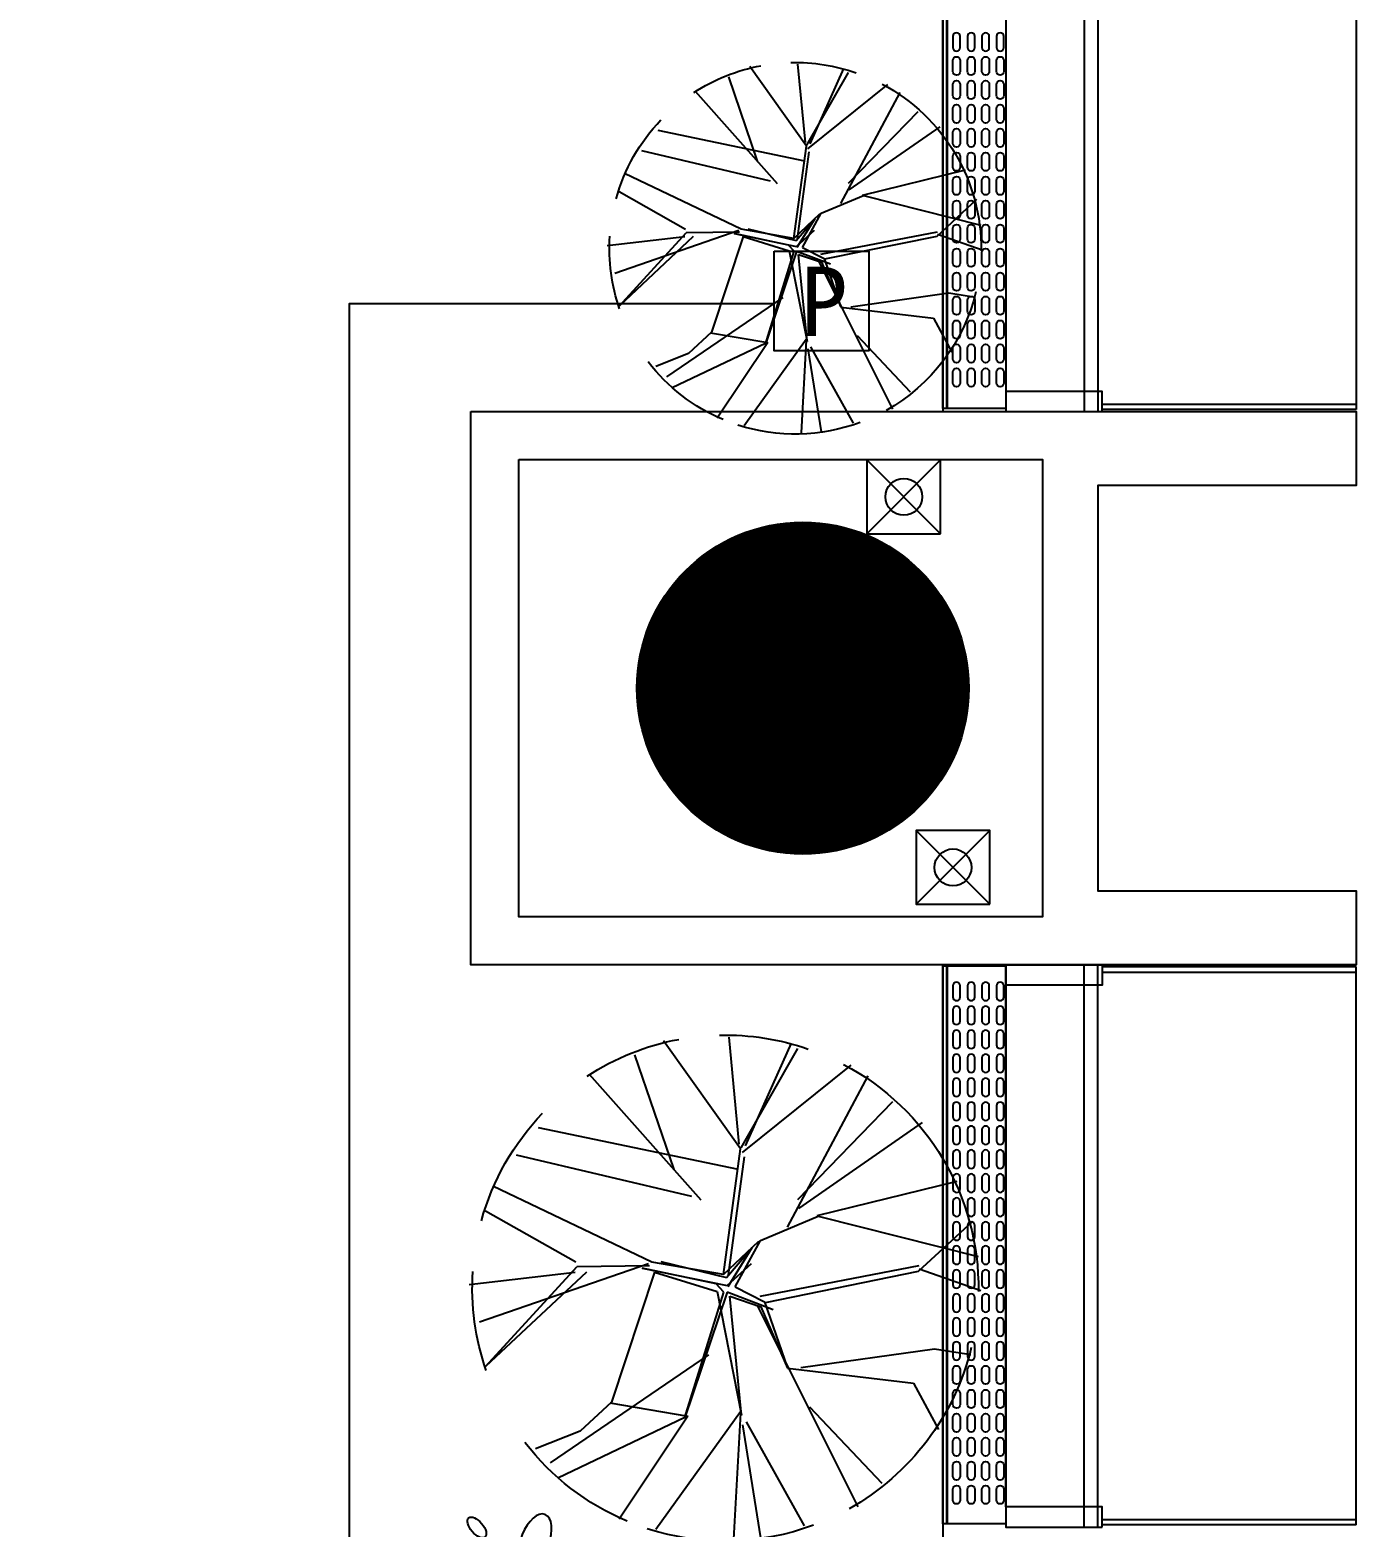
# Model space of a CAD drawing. Extents: x -284868 to 304789, y -137694 to 137894.
# Drawn here: x 92275 to 95870, y -31518 to -27458 of the extents above; entities that cross this region are included whole.
import ezdxf

# ---------------------------------------------------------------- set-up
doc = ezdxf.new("R2010")
doc.units = 0
doc.layers.get('0').update_dxf_attribs({"linetype": 'CONTINUOUS'})
for name, color, linetype in [('0-建筑外轮廓', 8, 'CONTINUOUS'), ('0-建筑柱体', 251, 'CONTINUOUS'), ('0-消防栓(给排水)', 9, 'CONTINUOUS'), ('0-窗', 11, 'CONTINUOUS'), ('EM-插座', 240, 'CONTINUOUS'), ('F-地漏', 8, 'CONTINUOUS'), ('P-平面植物', 251, 'CONTINUOUS'), ('WIRE-照明', 130, 'CONTINUOUS')]:
    doc.layers.add(name, color=color, linetype=linetype)
doc.styles.add('宋体', font='')
doc.styles.get('宋体').set_extended_font_data('SimSun')

# ---------------------------------------------------------------- blocks, each defined once
blk = doc.blocks.new('_YZH')
at = {"const_width": 0.5}
blk.add_lwpolyline([(-0.25, 0, 1), (0.25, 0, 1)], format="xyb", close=True, dxfattribs=at)
at = {"color": 4}
blk.add_circle((0, 0), 0.5, dxfattribs=at)
blk = doc.blocks.new('sgASGHHHH')
at = {"xscale": 900, "yscale": 900, "zscale": 900}
blk.add_blockref('_YZH', (-83445.8, -931674), dxfattribs=at)
blk = doc.blocks.new('A$C3B8026B3')
for p, q in [((38450.5, 8945), (38450.5, 7005)), ((38450.5, 3980), (38450.5, 5395))]:
    blk.add_line(p, q)
for points in [[(38662.5, 9000), (38662.5, 6950)], [(38700, 9000), (38700, 6950)], [(39400, 8994), (39400, 6956)], [(38662.5, 3925), (38662.5, 5450)], [(38700, 3925), (38700, 5450)], [(39400, 3931), (39400, 5444)]]:
    blk.add_lwpolyline(points)
for points in [[(38712, 6950), (38712, 7005), (38450.5, 7005), (38450.5, 6950)], [(38712, 5450), (38712, 5395), (38450.5, 5395), (38450.5, 5450)], [(38712, 3925), (38712, 3980), (38450.5, 3980), (38450.5, 3925)]]:
    blk.add_lwpolyline(points, close=True)
at = {"elevation": 0}
for points in [[(39400, 6956), (38712, 6956), (38712, 6970.5), (39400, 6970.5)], [(39400, 5444), (38712, 5444), (38712, 5429.5), (39400, 5429.5)], [(39400, 3931), (38712, 3931), (38712, 3945.5), (39400, 3945.5)]]:
    blk.add_lwpolyline(points, dxfattribs=at)
blk = doc.blocks.new('A$C770634BF')
at = {"layer": '0-建筑外轮廓', "color": 42}
blk.add_lwpolyline([(35350, -45950), (37750, -45950), (37750, -46150), (37050, -46150), (37050, -47250), (37750, -47250), (37750, -47450), (35350, -47450)], close=True, dxfattribs=at)
at = {"layer": '0-建筑外轮廓', "color": 251}
blk.add_lwpolyline([(35480, -46080), (36900, -46080), (36900, -47320), (35480, -47320)], close=True, dxfattribs=at)
blk = doc.blocks.new('A$C678165FB')
for p, q in [((540.4, 5306, 0), (540.4, 7344)), ((542.5, 5306, 0), (542.5, 7344)), ((540.4, 2281, 0), (540.4, 3794)), ((542.5, 2281, 0), (542.5, 3794))]:
    blk.add_line(p, q)
for points in [[(530.5, 5300), (530.5, 17800)], [(-10300, -530.5), (530.5, -530.5), (530.5, 3800)]]:
    blk.add_lwpolyline(points)
for points in [[(530, 5306), (530, 7344), (700.5, 7344), (700.5, 5306)], [(530, 2281), (530, 3794), (700.5, 3794), (700.5, 2281)]]:
    blk.add_lwpolyline(points, close=True)
for points in [[(556.9, 6315), (556.9, 6285, 1), (576.9, 6285), (576.9, 6315, 0.999999)], [(596.2, 6315), (596.2, 6285, 1), (616.2, 6285), (616.2, 6315, 0.999999)], [(635.6, 6315), (635.6, 6285, 1), (655.6, 6285), (655.6, 6315, 0.999999)], [(675, 6315), (675, 6285, 1), (695, 6285), (695, 6315, 0.999999)], [(556.9, 6220), (556.9, 6250, -1), (576.9, 6250), (576.9, 6220, -0.999999)], [(596.2, 6220), (596.2, 6250, -1), (616.2, 6250), (616.2, 6220, -0.999999)], [(635.6, 6220), (635.6, 6250, -1), (655.6, 6250), (655.6, 6220, -0.999999)], [(675, 6220), (675, 6250, -1), (695, 6250), (695, 6220, -0.999999)], [(556.9, 6155), (556.9, 6185, -1), (576.9, 6185), (576.9, 6155, -0.999999)], [(596.2, 6155), (596.2, 6185, -1), (616.2, 6185), (616.2, 6155, -0.999999)], [(635.6, 6155), (635.6, 6185, -1), (655.6, 6185), (655.6, 6155, -0.999999)], [(675, 6155), (675, 6185, -1), (695, 6185), (695, 6155, -0.999999)], [(556.9, 6090), (556.9, 6120, -1), (576.9, 6120), (576.9, 6090, -0.999999)], [(596.2, 6090), (596.2, 6120, -1), (616.2, 6120), (616.2, 6090, -0.999999)], [(635.6, 6090), (635.6, 6120, -1), (655.6, 6120), (655.6, 6090, -0.999999)], [(675, 6090), (675, 6120, -1), (695, 6120), (695, 6090, -0.999999)], [(556.9, 6025), (556.9, 6055, -1), (576.9, 6055), (576.9, 6025, -0.999999)], [(596.2, 6025), (596.2, 6055, -1), (616.2, 6055), (616.2, 6025, -0.999999)], [(635.6, 6025), (635.6, 6055, -1), (655.6, 6055), (655.6, 6025, -0.999999)], [(675, 6025), (675, 6055, -1), (695, 6055), (695, 6025, -0.999999)], [(556.9, 5960), (556.9, 5990, -1), (576.9, 5990), (576.9, 5960, -0.999999)], [(596.2, 5960), (596.2, 5990, -1), (616.2, 5990), (616.2, 5960, -0.999999)], [(635.6, 5960), (635.6, 5990, -1), (655.6, 5990), (655.6, 5960, -0.999999)], [(675, 5960), (675, 5990, -1), (695, 5990), (695, 5960, -0.999999)], [(556.9, 5895), (556.9, 5925, -1), (576.9, 5925), (576.9, 5895, -0.999999)], [(596.2, 5895), (596.2, 5925, -1), (616.2, 5925), (616.2, 5895, -0.999999)], [(635.6, 5895), (635.6, 5925, -1), (655.6, 5925), (655.6, 5895, -0.999999)], [(675, 5895), (675, 5925, -1), (695, 5925), (695, 5895, -0.999999)], [(556.9, 5830), (556.9, 5860, -1), (576.9, 5860), (576.9, 5830, -0.999999)], [(596.2, 5830), (596.2, 5860, -1), (616.2, 5860), (616.2, 5830, -0.999999)], [(635.6, 5830), (635.6, 5860, -1), (655.6, 5860), (655.6, 5830, -0.999999)], [(675, 5830), (675, 5860, -1), (695, 5860), (695, 5830, -0.999999)], [(556.9, 5765), (556.9, 5795, -1), (576.9, 5795), (576.9, 5765, -0.999999)], [(596.2, 5765), (596.2, 5795, -1), (616.2, 5795), (616.2, 5765, -0.999999)], [(635.6, 5765), (635.6, 5795, -1), (655.6, 5795), (655.6, 5765, -0.999999)], [(675, 5765), (675, 5795, -1), (695, 5795), (695, 5765, -0.999999)], [(556.9, 5700), (556.9, 5730, -1), (576.9, 5730), (576.9, 5700, -0.999999)], [(596.2, 5700), (596.2, 5730, -1), (616.2, 5730), (616.2, 5700, -0.999999)], [(635.6, 5700), (635.6, 5730, -1), (655.6, 5730), (655.6, 5700, -0.999999)], [(675, 5700), (675, 5730, -1), (695, 5730), (695, 5700, -0.999999)], [(556.9, 5635), (556.9, 5665, -1), (576.9, 5665), (576.9, 5635, -0.999999)], [(596.2, 5635), (596.2, 5665, -1), (616.2, 5665), (616.2, 5635, -0.999999)], [(635.6, 5635), (635.6, 5665, -1), (655.6, 5665), (655.6, 5635, -0.999999)], [(675, 5635), (675, 5665, -1), (695, 5665), (695, 5635, -0.999999)], [(556.9, 5570), (556.9, 5600, -1), (576.9, 5600), (576.9, 5570, -0.999999)], [(596.2, 5570), (596.2, 5600, -1), (616.2, 5600), (616.2, 5570, -0.999999)], [(635.6, 5570), (635.6, 5600, -1), (655.6, 5600), (655.6, 5570, -0.999999)], [(675, 5570), (675, 5600, -1), (695, 5600), (695, 5570, -0.999999)], [(556.9, 5505), (556.9, 5535, -1), (576.9, 5535), (576.9, 5505, -0.999999)], [(596.2, 5505), (596.2, 5535, -1), (616.2, 5535), (616.2, 5505, -0.999999)], [(635.6, 5505), (635.6, 5535, -1), (655.6, 5535), (655.6, 5505, -0.999999)], [(675, 5505), (675, 5535, -1), (695, 5535), (695, 5505, -0.999999)], [(556.9, 5440), (556.9, 5470, -1), (576.9, 5470), (576.9, 5440, -0.999999)], [(596.2, 5440), (596.2, 5470, -1), (616.2, 5470), (616.2, 5440, -0.999999)], [(635.6, 5440), (635.6, 5470, -1), (655.6, 5470), (655.6, 5440, -0.999999)], [(675, 5440), (675, 5470, -1), (695, 5470), (695, 5440, -0.999999)], [(556.9, 5375), (556.9, 5405, -1), (576.9, 5405), (576.9, 5375, -0.999999)], [(596.2, 5375), (596.2, 5405, -1), (616.2, 5405), (616.2, 5375, -0.999999)], [(635.6, 5375), (635.6, 5405, -1), (655.6, 5405), (655.6, 5375, -0.999999)], [(675, 5375), (675, 5405, -1), (695, 5405), (695, 5375, -0.999999)], [(556.9, 3740), (556.9, 3710, 1), (576.9, 3710), (576.9, 3740, 0.999999)], [(596.3, 3740), (596.3, 3710, 1), (616.3, 3710), (616.3, 3740, 0.999999)], [(635.6, 3740), (635.6, 3710, 1), (655.6, 3710), (655.6, 3740, 0.999999)], [(675, 3740), (675, 3710, 1), (695, 3710), (695, 3740, 0.999999)], [(556.9, 3675), (556.9, 3645, 1), (576.9, 3645), (576.9, 3675, 0.999999)], [(596.3, 3675), (596.3, 3645, 1), (616.3, 3645), (616.3, 3675, 0.999999)], [(635.6, 3675), (635.6, 3645, 1), (655.6, 3645), (655.6, 3675, 0.999999)], [(675, 3675), (675, 3645, 1), (695, 3645), (695, 3675, 0.999999)], [(556.9, 3610), (556.9, 3580, 1), (576.9, 3580), (576.9, 3610, 0.999999)], [(596.3, 3610), (596.3, 3580, 1), (616.3, 3580), (616.3, 3610, 0.999999)], [(635.6, 3610), (635.6, 3580, 1), (655.6, 3580), (655.6, 3610, 0.999999)], [(675, 3610), (675, 3580, 1), (695, 3580), (695, 3610, 0.999999)], [(556.9, 3545), (556.9, 3515, 1), (576.9, 3515), (576.9, 3545, 0.999999)], [(596.3, 3545), (596.3, 3515, 1), (616.3, 3515), (616.3, 3545, 0.999999)], [(635.6, 3545), (635.6, 3515, 1), (655.6, 3515), (655.6, 3545, 0.999999)], [(675, 3545), (675, 3515, 1), (695, 3515), (695, 3545, 0.999999)], [(556.9, 3480), (556.9, 3450, 1), (576.9, 3450), (576.9, 3480, 0.999999)], [(596.3, 3480), (596.3, 3450, 1), (616.3, 3450), (616.3, 3480, 0.999999)], [(635.6, 3480), (635.6, 3450, 1), (655.6, 3450), (655.6, 3480, 0.999999)], [(675, 3480), (675, 3450, 1), (695, 3450), (695, 3480, 0.999999)], [(556.9, 3415), (556.9, 3385, 1), (576.9, 3385), (576.9, 3415, 0.999999)], [(596.3, 3415), (596.3, 3385, 1), (616.3, 3385), (616.3, 3415, 0.999999)], [(635.6, 3415), (635.6, 3385, 1), (655.6, 3385), (655.6, 3415, 0.999999)], [(675, 3415), (675, 3385, 1), (695, 3385), (695, 3415, 0.999999)], [(556.9, 3350), (556.9, 3320, 1), (576.9, 3320), (576.9, 3350, 0.999999)], [(596.3, 3350), (596.3, 3320, 1), (616.3, 3320), (616.3, 3350, 0.999999)], [(635.6, 3350), (635.6, 3320, 1), (655.6, 3320), (655.6, 3350, 0.999999)], [(675, 3350), (675, 3320, 1), (695, 3320), (695, 3350, 0.999999)], [(556.9, 3285), (556.9, 3255, 1), (576.9, 3255), (576.9, 3285, 0.999999)], [(596.3, 3285), (596.3, 3255, 1), (616.3, 3255), (616.3, 3285, 0.999999)], [(635.6, 3285), (635.6, 3255, 1), (655.6, 3255), (655.6, 3285, 0.999999)], [(675, 3285), (675, 3255, 1), (695, 3255), (695, 3285, 0.999999)], [(556.9, 3220), (556.9, 3190, 1), (576.9, 3190), (576.9, 3220, 0.999999)], [(596.3, 3220), (596.3, 3190, 1), (616.3, 3190), (616.3, 3220, 0.999999)], [(635.6, 3220), (635.6, 3190, 1), (655.6, 3190), (655.6, 3220, 0.999999)], [(675, 3220), (675, 3190, 1), (695, 3190), (695, 3220, 0.999999)], [(556.9, 3155), (556.9, 3125, 1), (576.9, 3125), (576.9, 3155, 0.999999)], [(596.3, 3155), (596.3, 3125, 1), (616.3, 3125), (616.3, 3155, 0.999999)], [(635.6, 3155), (635.6, 3125, 1), (655.6, 3125), (655.6, 3155, 0.999999)], [(675, 3155), (675, 3125, 1), (695, 3125), (695, 3155, 0.999999)], [(556.9, 3090), (556.9, 3060, 1), (576.9, 3060), (576.9, 3090, 0.999999)], [(596.3, 3090), (596.3, 3060, 1), (616.3, 3060), (616.3, 3090, 0.999999)], [(635.6, 3090), (635.6, 3060, 1), (655.6, 3060), (655.6, 3090, 0.999999)], [(675, 3090), (675, 3060, 1), (695, 3060), (695, 3090, 0.999999)], [(556.9, 3025), (556.9, 2995, 1), (576.9, 2995), (576.9, 3025, 0.999999)], [(596.3, 3025), (596.3, 2995, 1), (616.3, 2995), (616.3, 3025, 0.999999)], [(635.6, 3025), (635.6, 2995, 1), (655.6, 2995), (655.6, 3025, 0.999999)], [(675, 3025), (675, 2995, 1), (695, 2995), (695, 3025, 0.999999)], [(556.9, 2960), (556.9, 2930, 1), (576.9, 2930), (576.9, 2960, 0.999999)], [(596.3, 2960), (596.3, 2930, 1), (616.3, 2930), (616.3, 2960, 0.999999)], [(635.6, 2960), (635.6, 2930, 1), (655.6, 2930), (655.6, 2960, 0.999999)], [(675, 2960), (675, 2930, 1), (695, 2930), (695, 2960, 0.999999)], [(556.9, 2895), (556.9, 2865, 1), (576.9, 2865), (576.9, 2895, 0.999999)], [(596.3, 2895), (596.3, 2865, 1), (616.3, 2865), (616.3, 2895, 0.999999)], [(635.6, 2895), (635.6, 2865, 1), (655.6, 2865), (655.6, 2895, 0.999999)], [(675, 2895), (675, 2865, 1), (695, 2865), (695, 2895, 0.999999)], [(556.9, 2830), (556.9, 2800, 1), (576.9, 2800), (576.9, 2830, 0.999999)], [(596.3, 2830), (596.3, 2800, 1), (616.3, 2800), (616.3, 2830, 0.999999)], [(635.6, 2830), (635.6, 2800, 1), (655.6, 2800), (655.6, 2830, 0.999999)], [(675, 2830), (675, 2800, 1), (695, 2800), (695, 2830, 0.999999)], [(556.9, 2765), (556.9, 2735, 1), (576.9, 2735), (576.9, 2765, 0.999999)], [(596.3, 2765), (596.3, 2735, 1), (616.3, 2735), (616.3, 2765, 0.999999)], [(635.6, 2765), (635.6, 2735, 1), (655.6, 2735), (655.6, 2765, 0.999999)], [(675, 2765), (675, 2735, 1), (695, 2735), (695, 2765, 0.999999)], [(556.9, 2670), (556.9, 2700, -1), (576.9, 2700), (576.9, 2670, -0.999999)], [(596.3, 2670), (596.3, 2700, -1), (616.3, 2700), (616.3, 2670, -0.999999)], [(635.6, 2670), (635.6, 2700, -1), (655.6, 2700), (655.6, 2670, -0.999999)], [(675, 2670), (675, 2700, -1), (695, 2700), (695, 2670, -0.999999)], [(556.9, 2605), (556.9, 2635, -1), (576.9, 2635), (576.9, 2605, -0.999999)], [(596.3, 2605), (596.3, 2635, -1), (616.3, 2635), (616.3, 2605, -0.999999)], [(635.6, 2605), (635.6, 2635, -1), (655.6, 2635), (655.6, 2605, -0.999999)], [(675, 2605), (675, 2635, -1), (695, 2635), (695, 2605, -0.999999)], [(556.9, 2540), (556.9, 2570, -1), (576.9, 2570), (576.9, 2540, -0.999999)], [(596.3, 2540), (596.3, 2570, -1), (616.3, 2570), (616.3, 2540, -0.999999)], [(635.6, 2540), (635.6, 2570, -1), (655.6, 2570), (655.6, 2540, -0.999999)], [(675, 2540), (675, 2570, -1), (695, 2570), (695, 2540, -0.999999)], [(556.9, 2475), (556.9, 2505, -1), (576.9, 2505), (576.9, 2475, -0.999999)], [(596.3, 2475), (596.3, 2505, -1), (616.3, 2505), (616.3, 2475, -0.999999)], [(635.6, 2475), (635.6, 2505, -1), (655.6, 2505), (655.6, 2475, -0.999999)], [(675, 2475), (675, 2505, -1), (695, 2505), (695, 2475, -0.999999)], [(556.9, 2410), (556.9, 2440, -1), (576.9, 2440), (576.9, 2410, -0.999999)], [(596.3, 2410), (596.3, 2440, -1), (616.3, 2440), (616.3, 2410, -0.999999)], [(635.6, 2410), (635.6, 2440, -1), (655.6, 2440), (655.6, 2410, -0.999999)], [(675, 2410), (675, 2440, -1), (695, 2440), (695, 2410, -0.999999)], [(556.9, 2345), (556.9, 2375, -1), (576.9, 2375), (576.9, 2345, -0.999999)], [(596.3, 2345), (596.3, 2375, -1), (616.3, 2375), (616.3, 2345, -0.999999)], [(635.6, 2345), (635.6, 2375, -1), (655.6, 2375), (655.6, 2345, -0.999999)], [(675, 2345), (675, 2375, -1), (695, 2375), (695, 2345, -0.999999)]]:
    blk.add_lwpolyline(points, format="xyb", close=True)
blk = doc.blocks.new('A$C10332E08')
for p, q in [((250, 0), (0, 250)), ((250, 250), (0, 0))]:
    blk.add_line(p, q)
blk.add_lwpolyline([(0, 250), (250, 250), (250, 0), (0, 0)], close=True)
blk = doc.blocks.new('A$C2AC726D9')
for centre in [(36523.7, -46183.6), (36657.1, -47188.6)]:
    blk.add_circle(centre, 50)
at = {"xscale": -0.8, "yscale": 0.8, "zscale": 0.8, "rotation": 270}
for p in [(36423.7, -46283.6), (36557.1, -47288.6)]:
    blk.add_blockref('A$C10332E08', p, dxfattribs=at)
blk = doc.blocks.new('yld.studio@foxmail.com-15')
at = {"color": 251}
blk.add_circle((67569.1, -97904.1), 44.8, dxfattribs=at)
for centre, start, end in [((67613.8, -97926.4), 76.8896, 138.1177), ((67693.5, -98017.5), 61.0105, 122.2385), ((67613.8, -97926.4), 348.5882, 46.5714), ((67693.5, -98017.5), 133.1644, 165.3241), ((67613.8, -97926.4), 149.0435, 181.2033), ((67693.5, -98017.5), 332.7091, 30.6923), ((67693.5, -98017.5), 165.3241, 242.6562), ((67613.8, -97926.4), 270.5201, 325.0744), ((67613.8, -97926.4), 226.0477, 258.5353), ((67693.5, -98017.5), 254.641, 309.1952)]:
    blk.add_arc(centre, 760, start, end, dxfattribs=at)
for centre, major_axis, ratio in [((67663.4, -96943), (19.4, -49.7), 0.514982), ((67254.3, -97031.6), (-11.3, -52.2), 0.514982), ((67673.2, -97023.9), (19.4, -49.7), 0.514982), ((67736.9, -97076.8), (-11.9, -54.9), 0.414379), ((67217.7, -97104.4), (-11.3, -52.2), 0.514982), ((67477, -97060.3), (25.5, 15.6), 0.489709), ((67811.8, -97097.3), (20.7, -49.3), 0.38159), ((67672.1, -97099.4), (-10.1, -28.2), 0.489709), ((67829.2, -97112.1), (-6.6, -47.9), 0.283409), ((67658.2, -97188.3), (19.4, -49.7), 0.514982), ((67964, -97190.2), (-11.9, -54.9), 0.414379), ((67309.9, -97181.8), (25.5, 15.6), 0.489709), ((67788.2, -97223.4), (61.1, 54.6), 0.200035), ((67114.4, -97233.1), (-11.3, -52.2), 0.514982), ((67292.6, -97242.3), (-10.1, -52.5), 0.38159), ((67505.1, -97221), (-10.1, -28.2), 0.489709), ((68056.3, -97225.4), (-6.6, -47.9), 0.283409), ((68305.4, -97282.5), (29.4, -5.6), 0.489709), ((67203.3, -97334.2), (81.1, 11.7), 0.200035), ((67705.7, -97350.7), (29.4, -5.6), 0.489709), ((67947.6, -97445.4), (60.3, -55.5), 0.200035), ((67261.4, -97445.4), (58.6, -34.7), 0.200035), ((67159.8, -97512.1), (-34.6, -58.6), 0.200035), ((67015.8, -97495.7), (-1.6, -18.4), 0.42873), ((66747.1, -97684.1), (58.6, -34.7), 0.200035), ((66913.5, -97719.2), (36.8, -3.3), 0.42873), ((66905.5, -97776.9), (11.5, -27.6), 0.489709), ((66938.4, -97771.9), (24.3, 27.9), 0.42873), ((67949.6, -97956.2), (-1.6, -18.4), 0.42873), ((68166.5, -97955.7), (36.8, -3.3), 0.42873), ((67910, -98008.5), (-1.3, -14.7), 0.42873), ((68191.5, -98008.5), (24.3, 27.9), 0.42873), ((68120.5, -98047.2), (28.4, 23.7), 0.42873), ((68024.2, -98058.1), (34.2, -14.2), 0.42873), ((68477, -98092.3), (1.2, -22.2), 0.42873), ((68117.3, -98134.9), (18.4, -1.6), 0.42873), ((68333.6, -98138.1), (29.4, -5.6), 0.489709), ((68169.5, -98174.6), (14.7, -1.3), 0.42873), ((66971.4, -98207), (1.2, -22.2), 0.42873), ((68511.2, -98223.3), (11.5, -27.6), 0.489709), ((67005.6, -98338), (11.5, -27.6), 0.489709), ((68259, -98339.9), (22.6, -19.6), 0.489709), ((67011.1, -98356.1), (-10.1, -28.2), 0.489709), ((67332.3, -98569.6), (1.2, -22.2), 0.42873), ((67092.3, -98640.9), (60.3, -55.5), 0.200035), ((67635.7, -98626.5), (29.4, -5.6), 0.489709), ((67366.5, -98700.6), (11.5, -27.6), 0.489709), ((67465.8, -98681.4), (29.4, -5.6), 0.489709), ((67375.5, -98793.4), (-11.9, -54.9), 0.414379), ((68060.6, -98772.1), (26.3, -4.6), 0.42873), ((67467.8, -98828.7), (-6.6, -47.9), 0.283409), ((67561.1, -98828.3), (22.6, -19.6), 0.489709)]:
    blk.add_ellipse(centre, major_axis=major_axis, ratio=ratio, start_param=3.141593, end_param=9.424778, dxfattribs=at)
at = {"color": 251, "extrusion": (0, 0, -1)}
for centre, major_axis, ratio in [((67778.4, -96919), (16.2, 18.9), 0.489709), ((67628.5, -96969.7), (-16.1, -22.2), 0.514982), ((67613.2, -97008.6), (-16.1, -22.2), 0.514982), ((67761.8, -96987), (14.5, -20.2), 0.489709), ((67525.9, -97012.8), (18.3, 0.3), 0.42873), ((67571.9, -97013.2), (13.7, 0.2), 0.42873), ((67866.7, -97046.5), (11.1, -9.8), 0.42873), ((67931.5, -97057), (13.9, -12.2), 0.42873), ((67386.2, -97062.4), (1.02, -9.08), 0.42873), ((67547.9, -97083.7), (15.2, 1.9), 0.489709), ((67411.5, -97094.1), (1.3, -11.3), 0.42873), ((67512.1, -97107.8), (-1.7, -15.2), 0.489709), ((68052.3, -97108.4), (13.9, -12.2), 0.42873), ((67445.3, -97167.8), (1.3, -11.3), 0.42873), ((67553.9, -97296.7), (23.5, 14.1), 0.38159), ((68303.9, -97299.1), (23.5, 14.1), 0.38159), ((67525.2, -97355.9), (8.6, -41.1), 0.200035), ((68275.2, -97358.3), (8.6, -41.1), 0.200035), ((67589.5, -97381), (23.2, 14.6), 0.514982), ((68323.5, -97375.8), (15.2, 1.9), 0.489709), ((68339.5, -97383.4), (23.2, 14.6), 0.514982), ((66869.4, -97420.7), (23.5, 14.1), 0.38159), ((67778, -97438.9), (56, -38.7), 0.200035), ((68187.1, -97386.2), (1.3, -11.3), 0.42873), ((68287.7, -97400), (-1.7, -15.2), 0.489709), ((68220.9, -97459.9), (1.3, -11.3), 0.42873), ((67684.4, -97506.4), (1.02, -9.08), 0.42873), ((67846.1, -97527.6), (15.2, 1.9), 0.489709), ((68310.6, -97535.1), (-16.1, -22.2), 0.514982), ((67709.7, -97538.1), (1.3, -11.3), 0.42873), ((67810.3, -97551.8), (-1.7, -15.2), 0.489709), ((68266.5, -97543.2), (23.5, 14.1), 0.38159), ((68295.2, -97573.9), (-16.1, -22.2), 0.514982), ((68237.9, -97602.3), (8.6, -41.1), 0.200035), ((68254, -97578.6), (13.7, 0.2), 0.42873), ((67743.5, -97611.8), (1.3, -11.3), 0.42873), ((68302.2, -97627.4), (23.2, 14.6), 0.514982), ((66860.8, -97695.4), (-16.1, -22.2), 0.514982), ((68483.4, -97658.1), (1.02, -9.08), 0.42873), ((66819.6, -97700.1), (13.7, 0.2), 0.42873), ((67303.1, -97776.1), (-15, -19.8), 0.489709), ((68273.2, -97779.1), (-16.1, -22.2), 0.514982), ((67524.9, -97821.9), (33.3, -24.2), 0.336016), ((68216.7, -97822.6), (13.7, 0.2), 0.42873), ((68257.9, -97817.9), (-16.1, -22.2), 0.514982), ((67525.5, -97872.5), (2.8, -34.2), 0.336016), ((68539.8, -97877), (63.3, 25.1), 0.200035), ((68359.6, -97958.9), (-0.6, -68.1), 0.200035), ((68440.1, -97942.8), (11.1, -8), 0.42873), ((67165.7, -98108.1), (23.5, 14.1), 0.38159), ((68243.4, -98112.8), (11.6, -10), 0.489709), ((68387.5, -98114.8), (29.6, 0.5), 0.42873), ((67137, -98167.3), (8.6, -41.1), 0.200035), ((68302.8, -98149.7), (34.8, -25.2), 0.368424), ((68054.1, -98193.3), (63.3, 25.1), 0.200035), ((68338.4, -98173.8), (15.2, 1.9), 0.489709), ((67201.3, -98192.4), (23.2, 14.6), 0.514982), ((68031, -98230.6), (56, -38.7), 0.200035), ((68201.9, -98184.2), (1.3, -11.3), 0.42873), ((68302.6, -98198), (-1.7, -15.2), 0.489709), ((67823.4, -98262.4), (16.7, -33), 0.42873), ((67862.3, -98238), (37, 0.6), 0.42873), ((68235.8, -98257.9), (1.3, -11.3), 0.42873), ((67945.7, -98301.2), (21.8, -16.6), 0.38159), ((67172.4, -98344), (-16.1, -22.2), 0.514982), ((67455.4, -98343.8), (61, 30.3), 0.200035), ((67996.3, -98304.6), (37, 0.6), 0.42873), ((67137.4, -98356.7), (-1.1, -27.4), 0.514982), ((67880.7, -98365.6), (22.2, -16.1), 0.514982), ((67967.6, -98355.4), (22.2, -29.6), 0.42873), ((67157, -98382.9), (-16.1, -22.2), 0.514982), ((67606.4, -98395.3), (-26.1, -35.9), 0.514982), ((67936.1, -98405.3), (11.7, -35.1), 0.42873), ((67964.2, -98379.5), (22.2, -16.1), 0.514982), ((68003.1, -98394.8), (22.2, -16.1), 0.514982), ((68035.6, -98399.2), (26.6, -25.7), 0.42873), ((67115.8, -98387.5), (13.7, 0.2), 0.42873), ((67710.7, -98500.7), (-27, -35.3), 0.38159), ((67583.9, -98530.6), (-26.1, -35.9), 0.514982), ((67326.4, -98532.1), (15.2, 1.9), 0.489709), ((67447.1, -98505.8), (18.5, 0.3), 0.42873), ((67189.9, -98542.6), (1.3, -11.3), 0.42873), ((67290.6, -98556.3), (-1.7, -15.2), 0.489709), ((67323, -98549), (18.5, 0.3), 0.42873), ((67388.3, -98543.5), (-5.6, -17.6), 0.42873), ((67559.1, -98593.6), (-26.1, -35.9), 0.514982), ((67268, -98584.8), (14.8, 0.2), 0.42873), ((67223.8, -98616.3), (1.3, -11.3), 0.42873), ((67492.3, -98601.1), (22.2, 0.3), 0.42873), ((67611.5, -98676.1), (-26.1, -35.9), 0.514982), ((68134.7, -98714.4), (20, -21.8), 0.42873)]:
    blk.add_ellipse(centre, major_axis=major_axis, ratio=ratio, dxfattribs=at)
at = {"color": 251}
for centre, major_axis, ratio in [((67207.5, -96965.7), (17.5, -20.2), 0.42873), ((67530.4, -97031.6), (11.9, -18.8), 0.42873), ((67847.6, -97060.3), (23.4, -46.1), 0.368424), ((67561, -97053.5), (21.2, -21.1), 0.489709), ((67903, -97049.6), (-3.1, -17.5), 0.42873), ((67303.2, -97117.9), (-3.1, -17.5), 0.42873), ((67567.8, -97101), (14.1, 17.2), 0.42873), ((67850, -97108.1), (-3.9, -21.9), 0.42873), ((67790, -97154.4), (-6.2, -35.1), 0.42873), ((68074.8, -97173.7), (23.4, -46.1), 0.368424), ((67022.5, -97158.6), (9.5, -15.1), 0.42873), ((67250.3, -97176.4), (-3.9, -21.9), 0.42873), ((67393.9, -97175), (21.2, -21.1), 0.489709), ((67568.6, -97185), (11.9, -18.8), 0.42873), ((67831, -97184.7), (22, 3.3), 0.42873), ((67022.6, -97237.5), (11.9, -18.8), 0.42873), ((67775.1, -97247.4), (-3.9, -21.9), 0.42873), ((67231.2, -97252.9), (22, 3.3), 0.42873), ((68017.1, -97267.7), (-6.2, -35.1), 0.42873), ((67970, -97312.6), (47.6, 24.1), 0.514982), ((67060, -97306.9), (14.1, 17.2), 0.42873), ((67175.3, -97315.6), (-3.9, -21.9), 0.42873), ((68372.2, -97334), (1.5, -29.9), 0.489709), ((67027.5, -97370.2), (39.5, -20.6), 0.42873), ((66962.2, -97398.1), (30.9, -32.1), 0.42873), ((67060.8, -97390.9), (11.9, -18.8), 0.42873), ((67772.4, -97402.2), (1.5, -29.9), 0.489709), ((66896.3, -97422.6), (-7.7, -43.9), 0.42873), ((67159.2, -97441.7), (-3.1, -17.5), 0.42873), ((68423.5, -97442.7), (26.4, 14.1), 0.489709), ((67001.3, -97487.3), (25.5, -36.5), 0.42873), ((67106.2, -97500.2), (-3.9, -21.9), 0.42873), ((67823.8, -97510.9), (26.4, 14.1), 0.489709), ((67087.2, -97576.8), (22, 3.3), 0.42873), ((66796.9, -97619.6), (21.5, -5.9), 0.42873), ((68498.8, -97642.3), (-4.6, -26.3), 0.42873), ((66928.4, -97707.6), (21.5, -5.9), 0.42873), ((68477.2, -97720.2), (47.6, 24.1), 0.514982), ((68077.4, -97764.3), (-7.7, -43.9), 0.42873), ((68397.6, -97737.7), (47.6, 24.1), 0.514982), ((66966.2, -97824), (-14.2, -34.2), 0.42873), ((68081.2, -97828), (-7.7, -43.9), 0.42873), ((68402.9, -97822), (30.9, -32.1), 0.42873), ((68468.2, -97794.1), (39.5, -20.6), 0.42873), ((68058.6, -97862.3), (-7.7, -43.9), 0.42873), ((68337, -97846.5), (-7.7, -43.9), 0.42873), ((68442, -97911.2), (25.5, -36.5), 0.42873), ((68599.9, -97865.5), (-3.1, -17.5), 0.42873), ((68546.9, -97924), (-3.9, -21.9), 0.42873), ((68277.8, -98042.3), (-47.6, -66.7), 0.200035), ((68527.9, -98000.6), (22, 3.3), 0.42873), ((68219.3, -98060.5), (-14.2, -34.2), 0.42873), ((68349.4, -98007.7), (17.2, -4.8), 0.42873), ((68472, -98063.3), (-3.9, -21.9), 0.42873), ((68402.6, -98066), (21.5, -5.9), 0.42873), ((68052.6, -98124.7), (4.3, -18), 0.42873), ((67036.5, -98166.7), (11.9, -18.8), 0.42873), ((67309.7, -98186.7), (-4.6, -26.3), 0.42873), ((67907.8, -98174.9), (-4.6, -26.3), 0.42873), ((68400.4, -98189.6), (1.5, -29.9), 0.489709), ((68534.1, -98154), (21.5, -5.9), 0.42873), ((67073.9, -98236.2), (14.1, 17.2), 0.42873), ((67379.6, -98252.7), (-7.7, -43.9), 0.42873), ((68433, -98255.1), (-4.6, -26.3), 0.42873), ((67028.5, -98268.7), (21.5, -5.9), 0.42873), ((67208.5, -98282.1), (47.6, 24.1), 0.514982), ((68398, -98264), (29.9, -1.4), 0.489709), ((66900, -98310.1), (21.2, -21.1), 0.489709), ((67383.3, -98316.4), (-7.7, -43.9), 0.42873), ((67074.7, -98320.2), (11.9, -18.8), 0.42873), ((67360.7, -98350.6), (-7.7, -43.9), 0.42873), ((68166.8, -98351.5), (47.6, 24.1), 0.514982), ((68331.8, -98350.6), (47.6, 24.1), 0.514982), ((68340.4, -98325.5), (-8.4, -28.7), 0.489709), ((68411.4, -98333), (47.6, 24.1), 0.514982), ((68175.4, -98355.7), (26.4, 14.1), 0.489709), ((68432.6, -98359.2), (-4.6, -26.3), 0.42873), ((66892.4, -98378.7), (29.9, -1.4), 0.489709), ((67035.7, -98416.7), (-4.6, -26.3), 0.42873), ((67380.9, -98411.7), (-4.6, -26.3), 0.42873), ((68411, -98437.1), (47.6, 24.1), 0.514982), ((66834.9, -98440.3), (-8.4, -28.7), 0.489709), ((67063.3, -98448.5), (-3.1, -17.5), 0.42873), ((67831.4, -98483.5), (55.5, 60.3), 0.200035), ((68331.4, -98454.6), (47.6, 24.1), 0.514982), ((67014.1, -98494.7), (47.6, 24.1), 0.514982), ((67359.3, -98489.6), (47.6, 24.1), 0.514982), ((67964.1, -98505.9), (24.1, -47.6), 0.514982), ((68050.4, -98472.9), (9.5, -15.1), 0.42873), ((68272.1, -98495.6), (47.1, 25.3), 0.38159), ((66934.5, -98512.2), (47.6, 24.1), 0.514982), ((67010.4, -98507), (-3.9, -21.9), 0.42873), ((67279.7, -98507.1), (47.6, 24.1), 0.514982), ((67257.9, -98543.3), (21.5, -5.9), 0.42873), ((66991.3, -98583.6), (22, 3.3), 0.42873), ((67494, -98639.9), (-4.6, -26.3), 0.42873), ((66935.4, -98646.3), (-3.9, -21.9), 0.42873), ((67220, -98652.1), (47.1, 25.3), 0.38159), ((67389.3, -98631.2), (21.5, -5.9), 0.42873), ((68115.9, -98682.7), (-8.4, -28.7), 0.489709), ((67392.8, -98735.4), (47.6, 24.1), 0.514982), ((67472.4, -98717.8), (47.6, 24.1), 0.514982), ((68088.7, -98705.3), (11.9, -18.8), 0.42873), ((67253.3, -98741.3), (29.9, -1.4), 0.489709), ((67486.3, -98777), (23.4, -46.1), 0.368424), ((67532.5, -98732.8), (1.5, -29.9), 0.489709), ((67677.1, -98810.2), (-47.6, -66.7), 0.200035), ((67195.7, -98802.8), (-8.4, -28.7), 0.489709), ((67428.6, -98871), (-6.2, -35.1), 0.42873), ((67583.9, -98841.6), (26.4, 14.1), 0.489709), ((67415.2, -98959.7), (-4.6, -26.3), 0.42873)]:
    blk.add_ellipse(centre, major_axis=major_axis, ratio=ratio, dxfattribs=at)
at = {"color": 251, "extrusion": (0, 0, -1)}
for centre, major_axis, ratio, start_param, end_param in [((68090.2, -97061), (24.4, 4.5), 0.489709, 3.141593, 9.424778), ((69001.1, -98232.5), (-810.2, -1204.4), 1, 0.509025, 1.892273), ((67983.5, -97096.8), (16, 9.3), 0.42873, 3.141593, 9.424778), ((67418.7, -97133.9), (11.2, -2.4), 0.42873, 3.141593, 9.424778), ((67482.3, -97161.8), (13.1, -8.1), 0.489709, 3.141593, 9.424778), ((68406.4, -97786.5), (-392.2, -511.7), 1, 1.400805, 2.202876), ((66478.9, -98053.1), (-567.5, -838), 1, 3.105711, 4.936061), ((66772.4, -97989.1), (-386.4, -598.3), 1, 2.788021, 3.97962), ((67318.1, -97137.7), (-272.6, -392.7), 1, -0.434629, 0.525976), ((68194.3, -97426), (11.2, -2.4), 0.42873, 3.141593, 9.424778), ((68257.9, -97454), (13.1, -8.1), 0.489709, 3.141593, 9.424778), ((67716.9, -97577.9), (11.2, -2.4), 0.42873, 3.141593, 9.424778), ((67780.5, -97605.8), (13.1, -8.1), 0.489709, 3.141593, 9.424778), ((68418.9, -97598.5), (7.58, 8.54), 0.42873, 3.141593, 9.424778), ((68448, -97621.9), (2.8, -15.1), 0.489709, 3.141593, 9.424778), ((67187.2, -97658.2), (0.7, -24.8), 0.489709, 3.141593, 9.424778), ((68136.6, -98718.5), (-417.3, -690.5), 1, 2.207479, 3.211548), ((68572.7, -97883.4), (26.2, 8.1), 0.514982, 3.141593, 9.424778), ((67328, -97899.9), (15.3, -148.7), 1, 4.655583, 5.753079), ((66052.6, -98936), (-1046.4, -1553.2), 1, 3.548561, 4.075938), ((68511.5, -97941.9), (26.2, 8.1), 0.514982, 3.141593, 9.424778), ((68475.9, -97963.8), (26.2, 8.1), 0.514982, 3.141593, 9.424778), ((68585.2, -97974.1), (26.4, 7.5), 0.38159, 3.141593, 9.424778), ((68862.2, -98087.1), (-700.6, -1072), 1, 0.330518, 1.072389), ((68414.2, -97664.8), (-459.3, -662), 1, -0.636767, 0.561589), ((68150.9, -97978.5), (6.06, 6.83), 0.42873, 3.141593, 9.424778), ((67968.9, -98774.1), (-537.4, -764.5), 1, 1.051392, 1.896333), ((68144.2, -98018.5), (7.58, 8.54), 0.42873, 3.141593, 9.424778), ((68119.6, -98050.5), (5.71, -9.89), 0.42873, 3.141593, 9.424778), ((68330.9, -98061), (46.6, 2.5), 0.414379, 3.141593, 9.424778), ((68201.4, -98102.4), (12.5, 8.9), 0.489709, 3.141593, 9.424778), ((66155.5, -101029.5), (-1867.3, -2738.9), 1, 3.053829, 3.274954), ((68347.7, -98141.3), (40.2, -0.9), 0.283409, 3.141593, 9.424778), ((68209.2, -98224), (11.2, -2.4), 0.42873, 3.141593, 9.424778), ((68272.8, -98252), (13.1, -8.1), 0.489709, 3.141593, 9.424778), ((68350.7, -99188.4), (-780.5, -1093.4), 1, 1.306696, 1.710792), ((67880.1, -98296.6), (35, 23.2), 0.200035, 3.141593, 9.424778), ((67194.6, -98317.9), (38.8, -16.3), 0.200035, 3.141593, 9.424778), ((67718.3, -98394.4), (37.6, -56.7), 0.200035, 3.141593, 9.424778), ((68007.7, -98436), (0.2, -13.7), 0.42873, 3.141593, 9.424778), ((67197.2, -98582.4), (11.2, -2.4), 0.42873, 3.141593, 9.424778), ((67260.8, -98610.3), (13.1, -8.1), 0.489709, 3.141593, 9.424778), ((68088.4, -98702.2), (26, -30.7), 0.283409, 3.141593, 9.424778)]:
    blk.add_ellipse(centre, major_axis=major_axis, ratio=ratio, start_param=start_param, end_param=end_param, dxfattribs=at)
at = {"color": 251}
for points, knots in [([(67972.5, -97028.9), (67842.1, -97237.8), (67602.7, -97621.4), (67367.4, -97180.3), (67347.5, -97011.8), (67347, -97007.4)], [0, 0, 0, 0, 251.74209, 462.284988, 467.902625, 467.902625, 467.902625, 467.902625]), ([(67219.2, -97062.1), (67368.1, -97260.6), (67674.4, -97668.7), (67174.1, -97295.7), (67083.8, -97139.5), (67083, -97138.2)], [0, 0, 0, 0, 223.251607, 459.141302, 461.114298, 461.114298, 461.114298, 461.114298]), ([(68493.5, -98324.8), (68159.1, -98245.9), (67459.4, -98081), (68108.2, -97730.2), (68447, -97547)], [0, 0, 0, 0, 150.094152, 314.060203, 314.060203, 314.060203, 314.060203]), ([(67562.7, -98902.2), (67548.2, -98675.3), (67519.3, -98224.5), (67359, -98644.8), (67279.3, -98853.5)], [0, 0, 0, 0, 93.467467, 185.701754, 185.701754, 185.701754, 185.701754])]:
    blk.add_open_spline(points, degree=3, knots=knots, dxfattribs=at)
blk = doc.blocks.new('yld.studio@foxmail.com-2-220')
at = {"color": 251, "ltscale": 100}
for p, q in [((8511.1, -109879.5), (8664.3, -109664.1)), ((8513.9, -109870.1), (8534.1, -109657.1)), ((8510.1, -109877.5), (8397.2, -109679.9)), ((8501.1, -109873.4), (8409.6, -109669)), ((8643.6, -109920.9), (8721.4, -109692)), ((8507.4, -109887.1), (8290.8, -109712.8)), ((8417.6, -110035.7), (8256.9, -109733.9)), ((8589.8, -109981.6), (8812.1, -109731.5)), ((8397.2, -109980.4), (8208.1, -109785.5)), ((8394.9, -109998.4), (8148.5, -109827.1)), ((8515.1, -109920.7), (8913.5, -109837.6)), ((8535.1, -110130.3), (8503.4, -109895.4)), ((8545.1, -110130), (8511.1, -109879.5)), ((8608.5, -109974.4), (8957.6, -109892.2)), ((8358.7, -110012.5), (8079.5, -109944.3)), ((8687.6, -110105.4), (9004.3, -109954.2)), ((8356.4, -110013.7), (8038, -110093.8)), ((8471.5, -110062), (8356.4, -110013.7)), ((8839.3, -110105.6), (9019, -110003.9)), ((8157, -110123.6), (8048.7, -110023.6)), ((8521.9, -110154.8), (8471.5, -110062)), ((8545.1, -110130), (8474.7, -110063.6)), ((8488.6, -110076.5), (8536.7, -110154.5)), ((8539, -110135.6), (8488.6, -110076.5)), ((8472.3, -110172.8), (8155.6, -110112.1)), ((8538, -110151.7), (8489.4, -110108)), ((8669.6, -110104.1), (8539, -110135.6)), ((8545.1, -110130), (8687.6, -110105.4)), ((8694.6, -110108.9), (9030.8, -110225)), ((8155.7, -110118.3), (8032.3, -110161.7)), ((8461.2, -110185.6), (8157, -110123.6)), ((8707.1, -110117.1), (8538, -110151.7)), ((8682.6, -110125.1), (8557.8, -110163.7)), ((8559.5, -110148.7), (8707.1, -110117.1)), ((8682.6, -110125.1), (8768.3, -110384.4)), ((8692.8, -110112.7), (8836.9, -110114.6)), ((8818.2, -110125.1), (9019, -110313.5)), ((9019, -110313.5), (8836.9, -110114.6)), ((8840.8, -110125.9), (9051.6, -110150.2)), ((8445.9, -110200), (8538.1, -110165.1)), ((8521.9, -110154.8), (8463.3, -110184.6)), ((8557.8, -110163.7), (8509.5, -110410)), ((8538.1, -110165.1), (8622.5, -110416.5)), ((8544.7, -110164.9), (8559.5, -110148.7)), ((8622.5, -110416.5), (8544.7, -110164.9)), ((8477.1, -110193.3), (8277.6, -110592.7)), ((8463.3, -110184.6), (8417.7, -110316.4)), ((8470.5, -110194.6), (8417.7, -110316.4)), ((8532.4, -110173.4), (8470.5, -110194.6)), ((8509.5, -110410), (8532.4, -110173.4)), ((8125, -110277.7), (8052.4, -110289.4)), ((8391, -110315.4), (8125, -110277.7)), ((8574.8, -110289.9), (8890.1, -110505.1)), ((8417.7, -110316.4), (8166.6, -110346.4)), ((8166.6, -110346.4), (8117, -110438.8)), ((8373.7, -110393.6), (8229.8, -110545.8)), ((8511.4, -110403.8), (8679.8, -110638.2)), ((8511.4, -110406.1), (8525.2, -110657)), ((8771.5, -110385.9), (8615.9, -110411.9)), ((8768.3, -110384.4), (8830.5, -110442)), ((8500, -110423.7), (8384.7, -110630.9)), ((8507.1, -110429.3), (8471.5, -110654.4)), ((8615.9, -110411.9), (8752.8, -110617.3)), ((8622.3, -110415), (8875.2, -110535.6)), ((8830.5, -110442), (8919.5, -110477.1))]:
    blk.add_line(p, q, dxfattribs=at)
for start, end in [(88.6766, 109.1318), (56.9006, 79.3688), (117.8667, 180.7636), (15.425, 43.7388), (340.9435, 3.7139), (193.5797, 240.7292), (292.8624, 322.3567), (249.5801, 287.9773)]:
    blk.add_arc((8541.4, -110156.9), 504, start, end, dxfattribs=at)
blk = doc.blocks.new('A$C55573B10')
at = {"ltscale": 5}
blk.add_lwpolyline([(0, 1.152), (1.097, 1.152), (1.097, 0), (0, 0)], close=True, dxfattribs=at)
at = {"style": '宋体'}
blk.add_text('P', height=0.804, dxfattribs=at).set_placement((0.305, 0.169))

msp = doc.modelspace()

# ---------------------------------------------------------------- linework, layer by layer
at = {"layer": 'WIRE-照明'}
msp.add_lwpolyline([(84349.7, -33995.8), (93140.9, -33995.8), (93140.9, -28199), (94292.4, -28199)], dxfattribs=at)

# ---------------------------------------------------------------- block references
at = {"color": 0}
msp.add_blockref('A$C770634BF', (58120.2, 17457.3), dxfattribs=at)
at = {"layer": '0-建筑柱体'}
msp.add_blockref('sgASGHHHH', (177816, 902431.3), dxfattribs=at)
at = {"layer": '0-消防栓(给排水)', "color": 0}
msp.add_blockref('A$C2AC726D9', (58120.2, 17459.9), dxfattribs=at)
at = {"layer": '0-窗'}
msp.add_blockref('A$C3B8026B3', (56470.2, -35442.7), dxfattribs=at)
at = {"layer": 'EM-插座', "ltscale": 5, "xscale": 234.0720193454588, "yscale": 234.0720193454588, "zscale": 234.0720193454588}
msp.add_blockref('A$C55573B10', (94292.4, -28327.5), dxfattribs=at)
at = {"layer": 'F-地漏'}
msp.add_blockref('A$C678165FB', (94220.2, -33790.1), dxfattribs=at)
at = {"layer": 'P-平面植物', "xscale": -1}
msp.add_blockref('yld.studio@foxmail.com-2-220', (102891, 82107.1), dxfattribs=at)
at = {"layer": 'P-平面植物'}
for name, p, xscale, yscale, zscale in [('yld.studio@foxmail.com-2-220', (105787.8, 119090.9), -1.361334557724074, 1.361334557724074, 1.361334557724074), ('yld.studio@foxmail.com-15', (186832.1, 101959.8), -1.377219718655453, 1.377219718655453, 1.377219718655453)]:
    msp.add_blockref(name, p, dxfattribs=dict(at, xscale=xscale, yscale=yscale, zscale=zscale))

doc.saveas('drawing.dxf')
